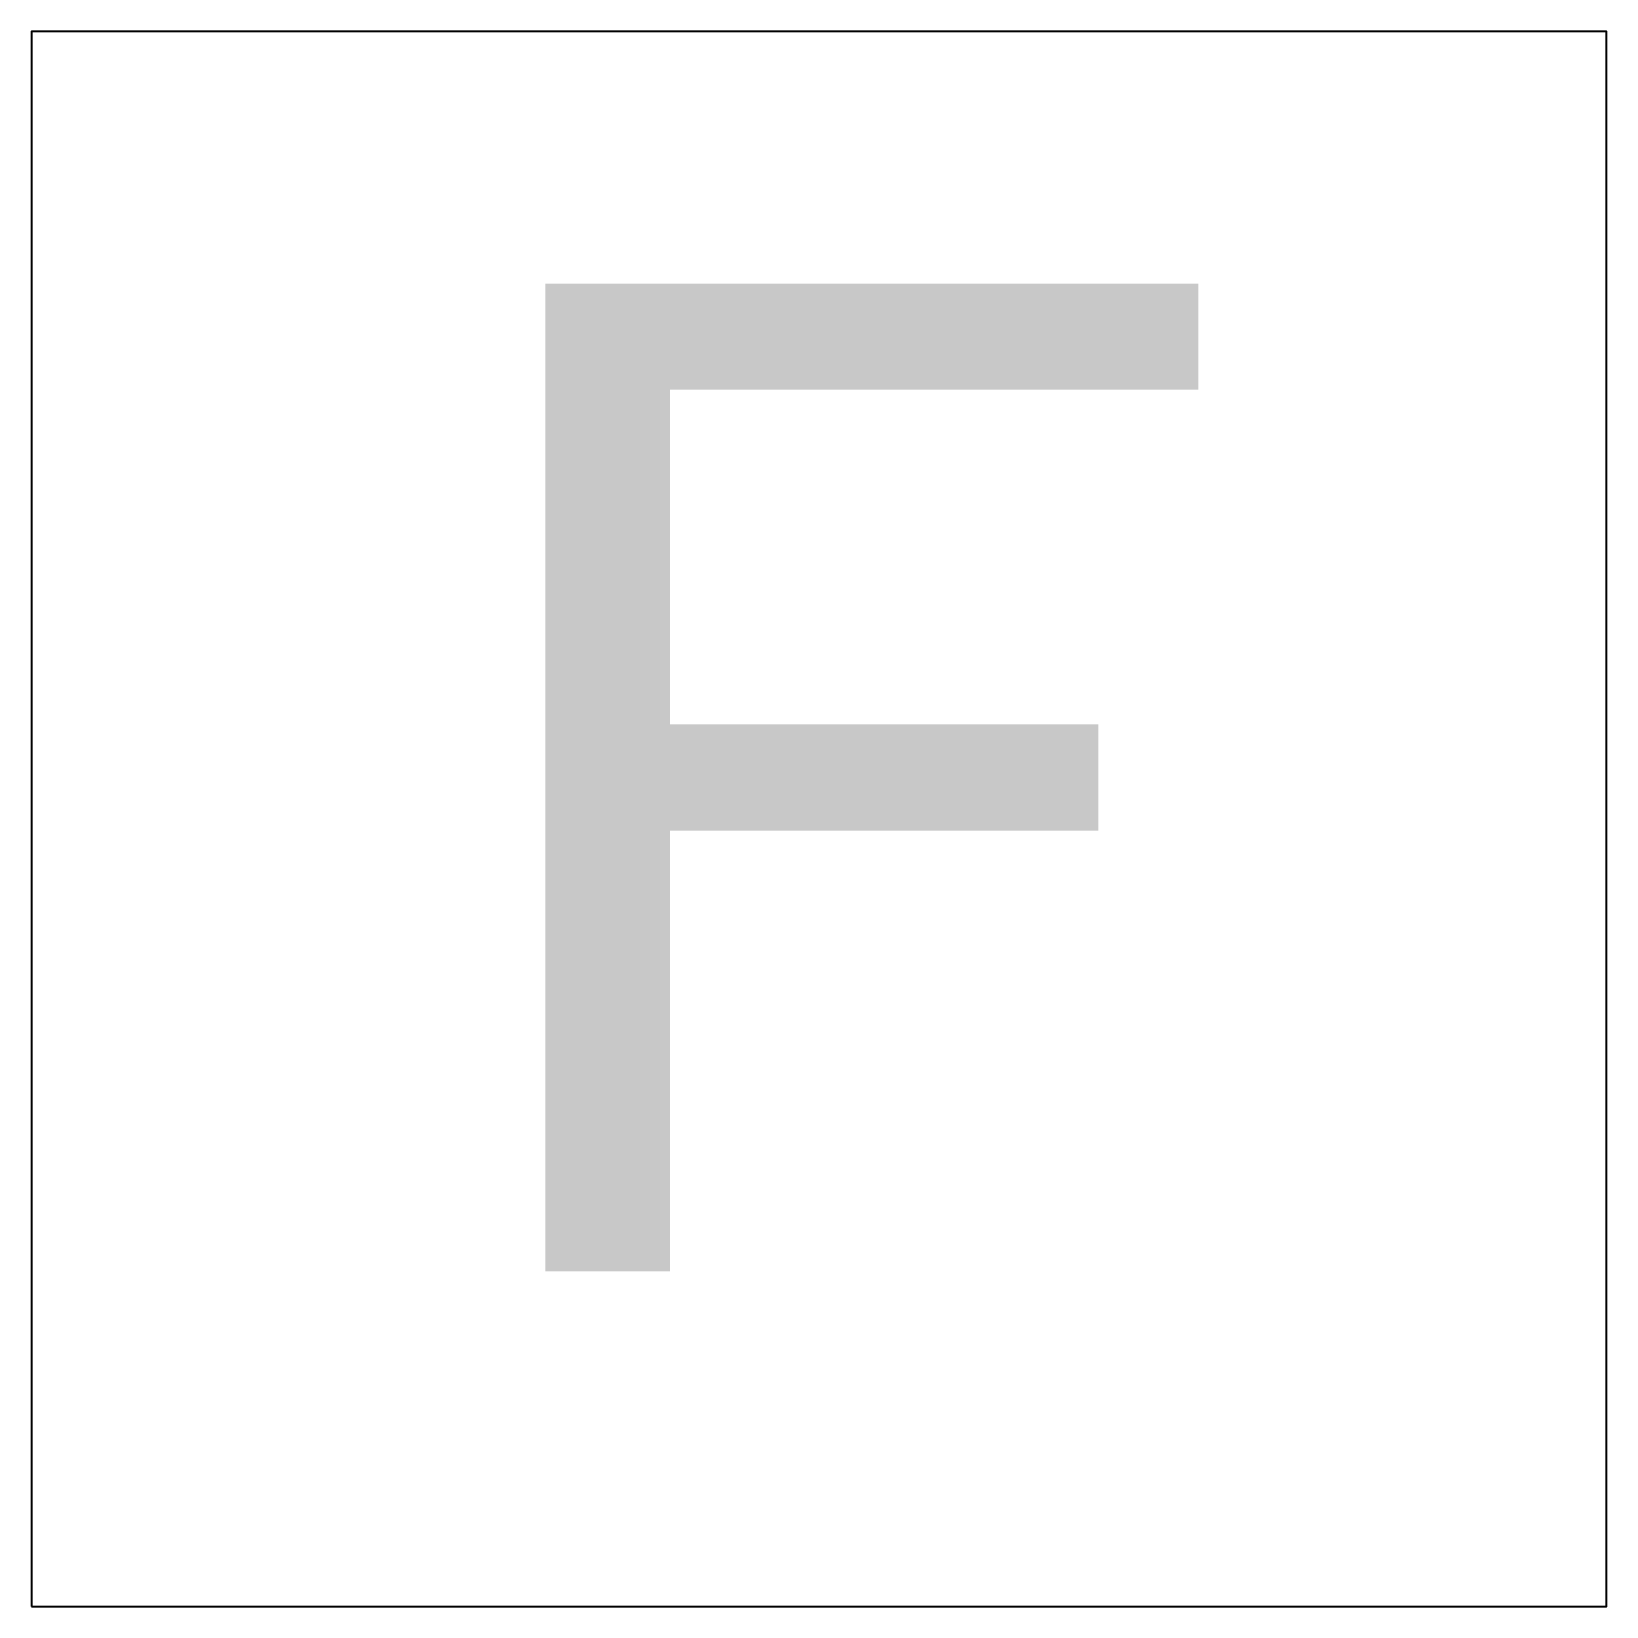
# Model space of a CAD drawing. Header units: millimetres. Extents: x -2.25 to 2.25, y -2.25 to 2.25.
import ezdxf
from ezdxf.enums import TextEntityAlignment as Align

# ---------------------------------------------------------------- set-up
doc = ezdxf.new("R2010")
doc.units = ezdxf.units.MM
doc.layers.add('jidou3', color=6, linetype='Continuous')
doc.layers.add('KEISO', color=7, linetype='Continuous')
doc.styles.get("Standard").update_dxf_attribs({"font": 'txt.shx', "width": 0.75, "bigfont": 'bigfont.shx'})

msp = doc.modelspace()

# ---------------------------------------------------------------- linework, layer by layer
at = {"layer": 'KEISO', "color": 3}
msp.add_lwpolyline([(-2.25, -2.25), (2.25, -2.25), (2.25, 2.25), (-2.25, 2.25)], close=True, dxfattribs=at)

# ---------------------------------------------------------------- texts
at = {"layer": 'jidou3', "color": 3, "linetype": 'Continuous', "width": 1.1}
msp.add_text('Ｆ', height=3.2, dxfattribs=at).set_placement((0, 0), align=Align.MIDDLE)

doc.saveas('drawing.dxf')
